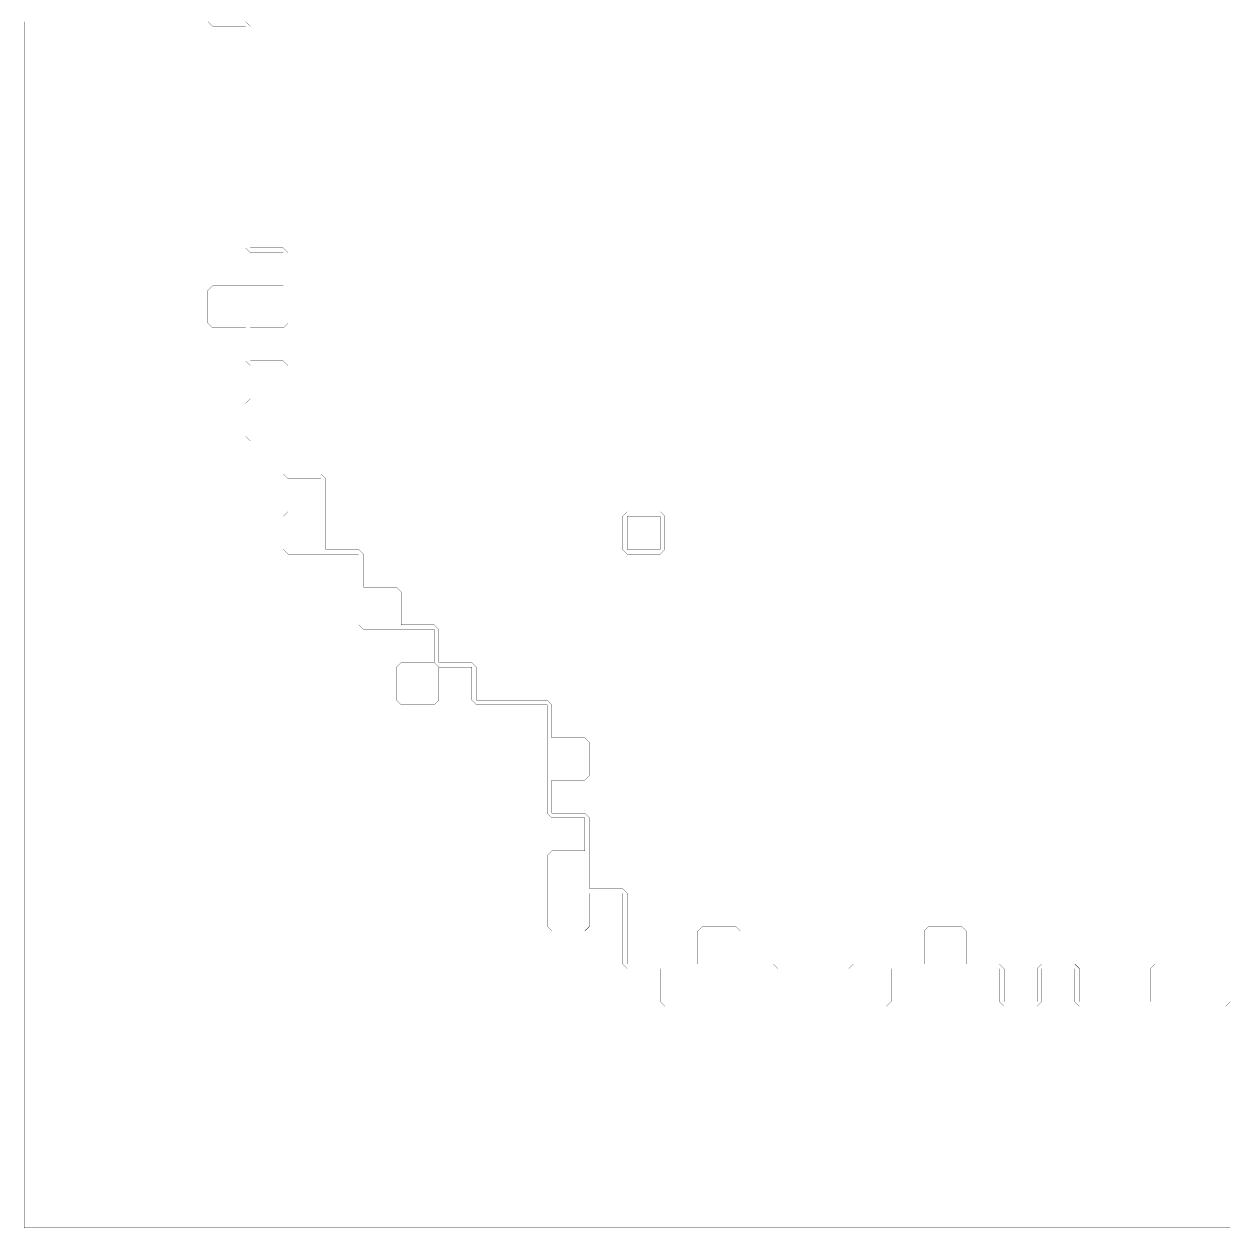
# Model space of a CAD drawing. Header units: metres. Extents: x 0 to 4990, y -4990 to 0.
# Drawn here: x 0 to 2495, y -4990 to -2495 of the extents above; entities that cross this region are included whole.
import ezdxf

# ---------------------------------------------------------------- set-up
doc = ezdxf.new("R2010")
doc.units = ezdxf.units.M
doc.layers.add('conductor', color=1, linetype='Continuous')
doc.layers.add('substrate', color=5, linetype='Continuous')

msp = doc.modelspace()

# ---------------------------------------------------------------- linework, layer by layer
at = {"layer": 'conductor', "const_width": 0.5}
msp.add_lwpolyline([(458.984375, -2490.234375), (468.75, -2500), (468.75, -2509.765625), (468.75, -2519.53125), (468.75, -2529.296875), (468.75, -2539.0625), (468.75, -2548.828125), (468.75, -2558.59375), (468.75, -2568.359375), (468.75, -2578.125), (468.75, -2587.890625), (468.75, -2597.65625), (468.75, -2607.421875), (468.75, -2617.1875), (468.75, -2626.953125), (468.75, -2636.71875), (468.75, -2646.484375), (468.75, -2656.25), (468.75, -2666.015625), (468.75, -2675.78125), (468.75, -2685.546875), (468.75, -2695.3125), (468.75, -2705.078125), (468.75, -2714.84375), (468.75, -2724.609375), (468.75, -2734.375), (468.75, -2744.140625), (468.75, -2753.90625), (468.75, -2763.671875), (468.75, -2773.4375), (468.75, -2783.203125), (468.75, -2792.96875), (468.75, -2802.734375), (468.75, -2812.5), (468.75, -2822.265625), (468.75, -2832.03125), (468.75, -2841.796875), (468.75, -2851.5625), (468.75, -2861.328125), (468.75, -2871.09375), (468.75, -2880.859375), (468.75, -2890.625), (468.75, -2900.390625), (468.75, -2910.15625), (468.75, -2919.921875), (468.75, -2929.6875), (468.75, -2939.453125), (468.75, -2949.21875), (468.75, -2958.984375), (478.515625, -2958.984375), (488.28125, -2958.984375), (498.046875, -2958.984375), (507.8125, -2958.984375), (517.578125, -2958.984375), (527.34375, -2958.984375), (537.109375, -2958.984375), (546.875, -2968.75), (546.875, -2978.515625), (546.875, -2988.28125), (546.875, -2998.046875), (546.875, -3007.8125), (546.875, -3017.578125), (546.875, -3027.34375), (546.875, -3037.109375), (546.875, -3046.875), (546.875, -3056.640625), (546.875, -3066.40625), (546.875, -3076.171875), (546.875, -3085.9375), (546.875, -3095.703125), (546.875, -3105.46875), (546.875, -3115.234375), (537.109375, -3125), (527.34375, -3125), (517.578125, -3125), (507.8125, -3125), (498.046875, -3125), (488.28125, -3125), (478.515625, -3125), (468.75, -3125), (468.75, -3134.765625), (468.75, -3144.53125), (468.75, -3154.296875), (468.75, -3164.0625), (468.75, -3173.828125), (468.75, -3183.59375), (468.75, -3193.359375), (478.515625, -3193.359375), (488.28125, -3193.359375), (498.046875, -3193.359375), (507.8125, -3193.359375), (517.578125, -3193.359375), (527.34375, -3193.359375), (537.109375, -3193.359375), (546.875, -3203.125), (546.875, -3212.890625), (546.875, -3222.65625), (546.875, -3232.421875), (546.875, -3242.1875), (546.875, -3251.953125), (546.875, -3261.71875), (546.875, -3271.484375), (546.875, -3281.25), (546.875, -3291.015625), (546.875, -3300.78125), (546.875, -3310.546875), (546.875, -3320.3125), (546.875, -3330.078125), (546.875, -3339.84375), (546.875, -3349.609375), (546.875, -3359.375), (546.875, -3369.140625), (546.875, -3378.90625), (546.875, -3388.671875), (546.875, -3398.4375), (546.875, -3408.203125), (546.875, -3417.96875), (546.875, -3427.734375), (556.640625, -3427.734375), (566.40625, -3427.734375), (576.171875, -3427.734375), (585.9375, -3427.734375), (595.703125, -3427.734375), (605.46875, -3427.734375), (615.234375, -3427.734375), (625, -3437.5), (625, -3447.265625), (625, -3457.03125), (625, -3466.796875), (625, -3476.5625), (625, -3486.328125), (625, -3496.09375), (625, -3505.859375), (625, -3515.625), (625, -3525.390625), (625, -3535.15625), (625, -3544.921875), (625, -3554.6875), (625, -3564.453125), (625, -3574.21875), (625, -3583.984375), (634.765625, -3583.984375), (644.53125, -3583.984375), (654.296875, -3583.984375), (664.0625, -3583.984375), (673.828125, -3583.984375), (683.59375, -3583.984375), (693.359375, -3583.984375), (703.125, -3593.75), (703.125, -3603.515625), (703.125, -3613.28125), (703.125, -3623.046875), (703.125, -3632.8125), (703.125, -3642.578125), (703.125, -3652.34375), (703.125, -3662.109375), (712.890625, -3662.109375), (722.65625, -3662.109375), (732.421875, -3662.109375), (742.1875, -3662.109375), (751.953125, -3662.109375), (761.71875, -3662.109375), (771.484375, -3662.109375), (781.25, -3671.875), (781.25, -3681.640625), (781.25, -3691.40625), (781.25, -3701.171875), (781.25, -3710.9375), (781.25, -3720.703125), (781.25, -3730.46875), (781.25, -3740.234375), (791.015625, -3740.234375), (800.78125, -3740.234375), (810.546875, -3740.234375), (820.3125, -3740.234375), (830.078125, -3740.234375), (839.84375, -3740.234375), (849.609375, -3740.234375), (859.375, -3750), (859.375, -3759.765625), (859.375, -3769.53125), (859.375, -3779.296875), (859.375, -3789.0625), (859.375, -3798.828125), (859.375, -3808.59375), (859.375, -3818.359375), (869.140625, -3818.359375), (878.90625, -3818.359375), (888.671875, -3818.359375), (898.4375, -3818.359375), (908.203125, -3818.359375), (917.96875, -3818.359375), (927.734375, -3818.359375), (937.5, -3828.125), (937.5, -3837.890625), (937.5, -3847.65625), (937.5, -3857.421875), (937.5, -3867.1875), (937.5, -3876.953125), (937.5, -3886.71875), (937.5, -3896.484375), (947.265625, -3896.484375), (957.03125, -3896.484375), (966.796875, -3896.484375), (976.5625, -3896.484375), (986.328125, -3896.484375), (996.09375, -3896.484375), (1005.859375, -3896.484375), (1015.625, -3896.484375), (1025.390625, -3896.484375), (1035.15625, -3896.484375), (1044.921875, -3896.484375), (1054.6875, -3896.484375), (1064.453125, -3896.484375), (1074.21875, -3896.484375), (1083.984375, -3896.484375), (1093.75, -3906.25), (1093.75, -3916.015625), (1093.75, -3925.78125), (1093.75, -3935.546875), (1093.75, -3945.3125), (1093.75, -3955.078125), (1093.75, -3964.84375), (1093.75, -3974.609375), (1103.515625, -3974.609375), (1113.28125, -3974.609375), (1123.046875, -3974.609375), (1132.8125, -3974.609375), (1142.578125, -3974.609375), (1152.34375, -3974.609375), (1162.109375, -3974.609375), (1171.875, -3984.375), (1171.875, -3994.140625), (1171.875, -4003.90625), (1171.875, -4013.671875), (1171.875, -4023.4375), (1171.875, -4033.203125), (1171.875, -4042.96875), (1171.875, -4052.734375), (1162.109375, -4062.5), (1152.34375, -4062.5), (1142.578125, -4062.5), (1132.8125, -4062.5), (1123.046875, -4062.5), (1113.28125, -4062.5), (1103.515625, -4062.5), (1093.75, -4062.5), (1093.75, -4072.265625), (1093.75, -4082.03125), (1093.75, -4091.796875), (1093.75, -4101.5625), (1093.75, -4111.328125), (1093.75, -4121.09375), (1093.75, -4130.859375), (1103.515625, -4130.859375), (1113.28125, -4130.859375), (1123.046875, -4130.859375), (1132.8125, -4130.859375), (1142.578125, -4130.859375), (1152.34375, -4130.859375), (1162.109375, -4130.859375), (1171.875, -4140.625), (1171.875, -4150.390625), (1171.875, -4160.15625), (1171.875, -4169.921875), (1171.875, -4179.6875), (1171.875, -4189.453125), (1171.875, -4199.21875), (1171.875, -4208.984375), (1171.875, -4218.75), (1171.875, -4228.515625), (1171.875, -4238.28125), (1171.875, -4248.046875), (1171.875, -4257.8125), (1171.875, -4267.578125), (1171.875, -4277.34375), (1171.875, -4287.109375), (1181.640625, -4287.109375), (1191.40625, -4287.109375), (1201.171875, -4287.109375), (1210.9375, -4287.109375), (1220.703125, -4287.109375), (1230.46875, -4287.109375), (1240.234375, -4287.109375), (1250, -4296.875), (1250, -4306.640625), (1250, -4316.40625), (1250, -4326.171875), (1250, -4335.9375), (1250, -4345.703125), (1250, -4355.46875), (1250, -4365.234375), (1250, -4375), (1250, -4384.765625), (1250, -4394.53125), (1250, -4404.296875), (1250, -4414.0625), (1250, -4423.828125), (1250, -4433.59375), (1250, -4443.359375), (1259.765625, -4443.359375), (1269.53125, -4443.359375), (1279.296875, -4443.359375), (1289.0625, -4443.359375), (1298.828125, -4443.359375), (1308.59375, -4443.359375), (1318.359375, -4443.359375), (1328.125, -4443.359375), (1337.890625, -4443.359375), (1347.65625, -4443.359375), (1357.421875, -4443.359375), (1367.1875, -4443.359375), (1376.953125, -4443.359375), (1386.71875, -4443.359375), (1396.484375, -4443.359375), (1396.484375, -4433.59375), (1396.484375, -4423.828125), (1396.484375, -4414.0625), (1396.484375, -4404.296875), (1396.484375, -4394.53125), (1396.484375, -4384.765625), (1396.484375, -4375), (1406.25, -4365.234375), (1416.015625, -4365.234375), (1425.78125, -4365.234375), (1435.546875, -4365.234375), (1445.3125, -4365.234375), (1455.078125, -4365.234375), (1464.84375, -4365.234375), (1474.609375, -4365.234375), (1484.375, -4375), (1484.375, -4384.765625), (1484.375, -4394.53125), (1484.375, -4404.296875), (1484.375, -4414.0625), (1484.375, -4423.828125), (1484.375, -4433.59375), (1484.375, -4443.359375), (1494.140625, -4443.359375), (1503.90625, -4443.359375), (1513.671875, -4443.359375), (1523.4375, -4443.359375), (1533.203125, -4443.359375), (1542.96875, -4443.359375), (1552.734375, -4443.359375), (1562.5, -4453.125), (1562.5, -4462.890625), (1562.5, -4472.65625), (1562.5, -4482.421875), (1562.5, -4492.1875), (1562.5, -4501.953125), (1562.5, -4511.71875), (1562.5, -4521.484375), (1572.265625, -4521.484375), (1582.03125, -4521.484375), (1591.796875, -4521.484375), (1601.5625, -4521.484375), (1611.328125, -4521.484375), (1621.09375, -4521.484375), (1630.859375, -4521.484375), (1640.625, -4521.484375), (1650.390625, -4521.484375), (1660.15625, -4521.484375), (1669.921875, -4521.484375), (1679.6875, -4521.484375), (1689.453125, -4521.484375), (1699.21875, -4521.484375), (1708.984375, -4521.484375), (1708.984375, -4511.71875), (1708.984375, -4501.953125), (1708.984375, -4492.1875), (1708.984375, -4482.421875), (1708.984375, -4472.65625), (1708.984375, -4462.890625), (1708.984375, -4453.125), (1718.75, -4443.359375), (1728.515625, -4443.359375), (1738.28125, -4443.359375), (1748.046875, -4443.359375), (1757.8125, -4443.359375), (1767.578125, -4443.359375), (1777.34375, -4443.359375), (1787.109375, -4443.359375), (1796.875, -4443.359375), (1806.640625, -4443.359375), (1816.40625, -4443.359375), (1826.171875, -4443.359375), (1835.9375, -4443.359375), (1845.703125, -4443.359375), (1855.46875, -4443.359375), (1865.234375, -4443.359375), (1865.234375, -4433.59375), (1865.234375, -4423.828125), (1865.234375, -4414.0625), (1865.234375, -4404.296875), (1865.234375, -4394.53125), (1865.234375, -4384.765625), (1865.234375, -4375), (1875, -4365.234375), (1884.765625, -4365.234375), (1894.53125, -4365.234375), (1904.296875, -4365.234375), (1914.0625, -4365.234375), (1923.828125, -4365.234375), (1933.59375, -4365.234375), (1943.359375, -4365.234375), (1953.125, -4375), (1953.125, -4384.765625), (1953.125, -4394.53125), (1953.125, -4404.296875), (1953.125, -4414.0625), (1953.125, -4423.828125), (1953.125, -4433.59375), (1953.125, -4443.359375), (1962.890625, -4443.359375), (1972.65625, -4443.359375), (1982.421875, -4443.359375), (1992.1875, -4443.359375), (2001.953125, -4443.359375), (2011.71875, -4443.359375), (2021.484375, -4443.359375), (2031.25, -4453.125), (2031.25, -4462.890625), (2031.25, -4472.65625), (2031.25, -4482.421875), (2031.25, -4492.1875), (2031.25, -4501.953125), (2031.25, -4511.71875), (2031.25, -4521.484375), (2041.015625, -4521.484375), (2050.78125, -4521.484375), (2060.546875, -4521.484375), (2070.3125, -4521.484375), (2080.078125, -4521.484375), (2089.84375, -4521.484375), (2099.609375, -4521.484375), (2099.609375, -4511.71875), (2099.609375, -4501.953125), (2099.609375, -4492.1875), (2099.609375, -4482.421875), (2099.609375, -4472.65625), (2099.609375, -4462.890625), (2099.609375, -4453.125), (2109.375, -4443.359375), (2119.140625, -4443.359375), (2128.90625, -4443.359375), (2138.671875, -4443.359375), (2148.4375, -4443.359375), (2158.203125, -4443.359375), (2167.96875, -4443.359375), (2177.734375, -4443.359375), (2187.5, -4453.125), (2187.5, -4462.890625), (2187.5, -4472.65625), (2187.5, -4482.421875), (2187.5, -4492.1875), (2187.5, -4501.953125), (2187.5, -4511.71875), (2187.5, -4521.484375), (2197.265625, -4521.484375), (2207.03125, -4521.484375), (2216.796875, -4521.484375), (2226.5625, -4521.484375), (2236.328125, -4521.484375), (2246.09375, -4521.484375), (2255.859375, -4521.484375), (2265.625, -4521.484375), (2275.390625, -4521.484375), (2285.15625, -4521.484375), (2294.921875, -4521.484375), (2304.6875, -4521.484375), (2314.453125, -4521.484375), (2324.21875, -4521.484375), (2333.984375, -4521.484375), (2333.984375, -4511.71875), (2333.984375, -4501.953125), (2333.984375, -4492.1875), (2333.984375, -4482.421875), (2333.984375, -4472.65625), (2333.984375, -4462.890625), (2333.984375, -4453.125), (2343.75, -4443.359375), (2353.515625, -4443.359375), (2363.28125, -4443.359375), (2373.046875, -4443.359375), (2382.8125, -4443.359375), (2392.578125, -4443.359375), (2402.34375, -4443.359375), (2412.109375, -4443.359375), (2421.875, -4443.359375), (2431.640625, -4443.359375), (2441.40625, -4443.359375), (2451.171875, -4443.359375), (2460.9375, -4443.359375), (2470.703125, -4443.359375), (2480.46875, -4443.359375), (2490.234375, -4443.359375), (2500, -4443.359375)], dxfattribs=at)
msp.add_lwpolyline([(1240.234375, -3515.625), (1250, -3505.859375), (1259.765625, -3505.859375), (1269.53125, -3505.859375), (1279.296875, -3505.859375), (1289.0625, -3505.859375), (1298.828125, -3505.859375), (1308.59375, -3505.859375), (1318.359375, -3505.859375), (1328.125, -3515.625), (1328.125, -3525.390625), (1328.125, -3535.15625), (1328.125, -3544.921875), (1328.125, -3554.6875), (1328.125, -3564.453125), (1328.125, -3574.21875), (1328.125, -3583.984375), (1318.359375, -3593.75), (1308.59375, -3593.75), (1298.828125, -3593.75), (1289.0625, -3593.75), (1279.296875, -3593.75), (1269.53125, -3593.75), (1259.765625, -3593.75), (1250, -3593.75), (1240.234375, -3583.984375), (1240.234375, -3574.21875), (1240.234375, -3564.453125), (1240.234375, -3554.6875), (1240.234375, -3544.921875), (1240.234375, -3535.15625), (1240.234375, -3525.390625)], close=True, dxfattribs=at)
at = {"layer": 'substrate', "const_width": 0.5}
for points in [[(0, -2490.234375), (0, -2500), (0, -2509.765625), (0, -2519.53125), (0, -2529.296875), (0, -2539.0625), (0, -2548.828125), (0, -2558.59375), (0, -2568.359375), (0, -2578.125), (0, -2587.890625), (0, -2597.65625), (0, -2607.421875), (0, -2617.1875), (0, -2626.953125), (0, -2636.71875), (0, -2646.484375), (0, -2656.25), (0, -2666.015625), (0, -2675.78125), (0, -2685.546875), (0, -2695.3125), (0, -2705.078125), (0, -2714.84375), (0, -2724.609375), (0, -2734.375), (0, -2744.140625), (0, -2753.90625), (0, -2763.671875), (0, -2773.4375), (0, -2783.203125), (0, -2792.96875), (0, -2802.734375), (0, -2812.5), (0, -2822.265625), (0, -2832.03125), (0, -2841.796875), (0, -2851.5625), (0, -2861.328125), (0, -2871.09375), (0, -2880.859375), (0, -2890.625), (0, -2900.390625), (0, -2910.15625), (0, -2919.921875), (0, -2929.6875), (0, -2939.453125), (0, -2949.21875), (0, -2958.984375), (0, -2968.75), (0, -2978.515625), (0, -2988.28125), (0, -2998.046875), (0, -3007.8125), (0, -3017.578125), (0, -3027.34375), (0, -3037.109375), (0, -3046.875), (0, -3056.640625), (0, -3066.40625), (0, -3076.171875), (0, -3085.9375), (0, -3095.703125), (0, -3105.46875), (0, -3115.234375), (0, -3125), (0, -3134.765625), (0, -3144.53125), (0, -3154.296875), (0, -3164.0625), (0, -3173.828125), (0, -3183.59375), (0, -3193.359375), (0, -3203.125), (0, -3212.890625), (0, -3222.65625), (0, -3232.421875), (0, -3242.1875), (0, -3251.953125), (0, -3261.71875), (0, -3271.484375), (0, -3281.25), (0, -3291.015625), (0, -3300.78125), (0, -3310.546875), (0, -3320.3125), (0, -3330.078125), (0, -3339.84375), (0, -3349.609375), (0, -3359.375), (0, -3369.140625), (0, -3378.90625), (0, -3388.671875), (0, -3398.4375), (0, -3408.203125), (0, -3417.96875), (0, -3427.734375), (0, -3437.5), (0, -3447.265625), (0, -3457.03125), (0, -3466.796875), (0, -3476.5625), (0, -3486.328125), (0, -3496.09375), (0, -3505.859375), (0, -3515.625), (0, -3525.390625), (0, -3535.15625), (0, -3544.921875), (0, -3554.6875), (0, -3564.453125), (0, -3574.21875), (0, -3583.984375), (0, -3593.75), (0, -3603.515625), (0, -3613.28125), (0, -3623.046875), (0, -3632.8125), (0, -3642.578125), (0, -3652.34375), (0, -3662.109375), (0, -3671.875), (0, -3681.640625), (0, -3691.40625), (0, -3701.171875), (0, -3710.9375), (0, -3720.703125), (0, -3730.46875), (0, -3740.234375), (0, -3750), (0, -3759.765625), (0, -3769.53125), (0, -3779.296875), (0, -3789.0625), (0, -3798.828125), (0, -3808.59375), (0, -3818.359375), (0, -3828.125), (0, -3837.890625), (0, -3847.65625), (0, -3857.421875), (0, -3867.1875), (0, -3876.953125), (0, -3886.71875), (0, -3896.484375), (0, -3906.25), (0, -3916.015625), (0, -3925.78125), (0, -3935.546875), (0, -3945.3125), (0, -3955.078125), (0, -3964.84375), (0, -3974.609375), (0, -3984.375), (0, -3994.140625), (0, -4003.90625), (0, -4013.671875), (0, -4023.4375), (0, -4033.203125), (0, -4042.96875), (0, -4052.734375), (0, -4062.5), (0, -4072.265625), (0, -4082.03125), (0, -4091.796875), (0, -4101.5625), (0, -4111.328125), (0, -4121.09375), (0, -4130.859375), (0, -4140.625), (0, -4150.390625), (0, -4160.15625), (0, -4169.921875), (0, -4179.6875), (0, -4189.453125), (0, -4199.21875), (0, -4208.984375), (0, -4218.75), (0, -4228.515625), (0, -4238.28125), (0, -4248.046875), (0, -4257.8125), (0, -4267.578125), (0, -4277.34375), (0, -4287.109375), (0, -4296.875), (0, -4306.640625), (0, -4316.40625), (0, -4326.171875), (0, -4335.9375), (0, -4345.703125), (0, -4355.46875), (0, -4365.234375), (0, -4375), (0, -4384.765625), (0, -4394.53125), (0, -4404.296875), (0, -4414.0625), (0, -4423.828125), (0, -4433.59375), (0, -4443.359375), (0, -4453.125), (0, -4462.890625), (0, -4472.65625), (0, -4482.421875), (0, -4492.1875), (0, -4501.953125), (0, -4511.71875), (0, -4521.484375), (0, -4531.25), (0, -4541.015625), (0, -4550.78125), (0, -4560.546875), (0, -4570.3125), (0, -4580.078125), (0, -4589.84375), (0, -4599.609375), (0, -4609.375), (0, -4619.140625), (0, -4628.90625), (0, -4638.671875), (0, -4648.4375), (0, -4658.203125), (0, -4667.96875), (0, -4677.734375), (0, -4687.5), (0, -4697.265625), (0, -4707.03125), (0, -4716.796875), (0, -4726.5625), (0, -4736.328125), (0, -4746.09375), (0, -4755.859375), (0, -4765.625), (0, -4775.390625), (0, -4785.15625), (0, -4794.921875), (0, -4804.6875), (0, -4814.453125), (0, -4824.21875), (0, -4833.984375), (0, -4843.75), (0, -4853.515625), (0, -4863.28125), (0, -4873.046875), (0, -4882.8125), (0, -4892.578125), (0, -4902.34375), (0, -4912.109375), (0, -4921.875), (0, -4931.640625), (0, -4941.40625), (0, -4951.171875), (0, -4960.9375), (0, -4970.703125), (0, -4980.46875), (0, -4990.234375), (9.765625, -4990.234375), (19.53125, -4990.234375), (29.296875, -4990.234375), (39.0625, -4990.234375), (48.828125, -4990.234375), (58.59375, -4990.234375), (68.359375, -4990.234375), (78.125, -4990.234375), (87.890625, -4990.234375), (97.65625, -4990.234375), (107.421875, -4990.234375), (117.1875, -4990.234375), (126.953125, -4990.234375), (136.71875, -4990.234375), (146.484375, -4990.234375), (156.25, -4990.234375), (166.015625, -4990.234375), (175.78125, -4990.234375), (185.546875, -4990.234375), (195.3125, -4990.234375), (205.078125, -4990.234375), (214.84375, -4990.234375), (224.609375, -4990.234375), (234.375, -4990.234375), (244.140625, -4990.234375), (253.90625, -4990.234375), (263.671875, -4990.234375), (273.4375, -4990.234375), (283.203125, -4990.234375), (292.96875, -4990.234375), (302.734375, -4990.234375), (312.5, -4990.234375), (322.265625, -4990.234375), (332.03125, -4990.234375), (341.796875, -4990.234375), (351.5625, -4990.234375), (361.328125, -4990.234375), (371.09375, -4990.234375), (380.859375, -4990.234375), (390.625, -4990.234375), (400.390625, -4990.234375), (410.15625, -4990.234375), (419.921875, -4990.234375), (429.6875, -4990.234375), (439.453125, -4990.234375), (449.21875, -4990.234375), (458.984375, -4990.234375), (468.75, -4990.234375), (478.515625, -4990.234375), (488.28125, -4990.234375), (498.046875, -4990.234375), (507.8125, -4990.234375), (517.578125, -4990.234375), (527.34375, -4990.234375), (537.109375, -4990.234375), (546.875, -4990.234375), (556.640625, -4990.234375), (566.40625, -4990.234375), (576.171875, -4990.234375), (585.9375, -4990.234375), (595.703125, -4990.234375), (605.46875, -4990.234375), (615.234375, -4990.234375), (625, -4990.234375), (634.765625, -4990.234375), (644.53125, -4990.234375), (654.296875, -4990.234375), (664.0625, -4990.234375), (673.828125, -4990.234375), (683.59375, -4990.234375), (693.359375, -4990.234375), (703.125, -4990.234375), (712.890625, -4990.234375), (722.65625, -4990.234375), (732.421875, -4990.234375), (742.1875, -4990.234375), (751.953125, -4990.234375), (761.71875, -4990.234375), (771.484375, -4990.234375), (781.25, -4990.234375), (791.015625, -4990.234375), (800.78125, -4990.234375), (810.546875, -4990.234375), (820.3125, -4990.234375), (830.078125, -4990.234375), (839.84375, -4990.234375), (849.609375, -4990.234375), (859.375, -4990.234375), (869.140625, -4990.234375), (878.90625, -4990.234375), (888.671875, -4990.234375), (898.4375, -4990.234375), (908.203125, -4990.234375), (917.96875, -4990.234375), (927.734375, -4990.234375), (937.5, -4990.234375), (947.265625, -4990.234375), (957.03125, -4990.234375), (966.796875, -4990.234375), (976.5625, -4990.234375), (986.328125, -4990.234375), (996.09375, -4990.234375), (1005.859375, -4990.234375), (1015.625, -4990.234375), (1025.390625, -4990.234375), (1035.15625, -4990.234375), (1044.921875, -4990.234375), (1054.6875, -4990.234375), (1064.453125, -4990.234375), (1074.21875, -4990.234375), (1083.984375, -4990.234375), (1093.75, -4990.234375), (1103.515625, -4990.234375), (1113.28125, -4990.234375), (1123.046875, -4990.234375), (1132.8125, -4990.234375), (1142.578125, -4990.234375), (1152.34375, -4990.234375), (1162.109375, -4990.234375), (1171.875, -4990.234375), (1181.640625, -4990.234375), (1191.40625, -4990.234375), (1201.171875, -4990.234375), (1210.9375, -4990.234375), (1220.703125, -4990.234375), (1230.46875, -4990.234375), (1240.234375, -4990.234375), (1250, -4990.234375), (1259.765625, -4990.234375), (1269.53125, -4990.234375), (1279.296875, -4990.234375), (1289.0625, -4990.234375), (1298.828125, -4990.234375), (1308.59375, -4990.234375), (1318.359375, -4990.234375), (1328.125, -4990.234375), (1337.890625, -4990.234375), (1347.65625, -4990.234375), (1357.421875, -4990.234375), (1367.1875, -4990.234375), (1376.953125, -4990.234375), (1386.71875, -4990.234375), (1396.484375, -4990.234375), (1406.25, -4990.234375), (1416.015625, -4990.234375), (1425.78125, -4990.234375), (1435.546875, -4990.234375), (1445.3125, -4990.234375), (1455.078125, -4990.234375), (1464.84375, -4990.234375), (1474.609375, -4990.234375), (1484.375, -4990.234375), (1494.140625, -4990.234375), (1503.90625, -4990.234375), (1513.671875, -4990.234375), (1523.4375, -4990.234375), (1533.203125, -4990.234375), (1542.96875, -4990.234375), (1552.734375, -4990.234375), (1562.5, -4990.234375), (1572.265625, -4990.234375), (1582.03125, -4990.234375), (1591.796875, -4990.234375), (1601.5625, -4990.234375), (1611.328125, -4990.234375), (1621.09375, -4990.234375), (1630.859375, -4990.234375), (1640.625, -4990.234375), (1650.390625, -4990.234375), (1660.15625, -4990.234375), (1669.921875, -4990.234375), (1679.6875, -4990.234375), (1689.453125, -4990.234375), (1699.21875, -4990.234375), (1708.984375, -4990.234375), (1718.75, -4990.234375), (1728.515625, -4990.234375), (1738.28125, -4990.234375), (1748.046875, -4990.234375), (1757.8125, -4990.234375), (1767.578125, -4990.234375), (1777.34375, -4990.234375), (1787.109375, -4990.234375), (1796.875, -4990.234375), (1806.640625, -4990.234375), (1816.40625, -4990.234375), (1826.171875, -4990.234375), (1835.9375, -4990.234375), (1845.703125, -4990.234375), (1855.46875, -4990.234375), (1865.234375, -4990.234375), (1875, -4990.234375), (1884.765625, -4990.234375), (1894.53125, -4990.234375), (1904.296875, -4990.234375), (1914.0625, -4990.234375), (1923.828125, -4990.234375), (1933.59375, -4990.234375), (1943.359375, -4990.234375), (1953.125, -4990.234375), (1962.890625, -4990.234375), (1972.65625, -4990.234375), (1982.421875, -4990.234375), (1992.1875, -4990.234375), (2001.953125, -4990.234375), (2011.71875, -4990.234375), (2021.484375, -4990.234375), (2031.25, -4990.234375), (2041.015625, -4990.234375), (2050.78125, -4990.234375), (2060.546875, -4990.234375), (2070.3125, -4990.234375), (2080.078125, -4990.234375), (2089.84375, -4990.234375), (2099.609375, -4990.234375), (2109.375, -4990.234375), (2119.140625, -4990.234375), (2128.90625, -4990.234375), (2138.671875, -4990.234375), (2148.4375, -4990.234375), (2158.203125, -4990.234375), (2167.96875, -4990.234375), (2177.734375, -4990.234375), (2187.5, -4990.234375), (2197.265625, -4990.234375), (2207.03125, -4990.234375), (2216.796875, -4990.234375), (2226.5625, -4990.234375), (2236.328125, -4990.234375), (2246.09375, -4990.234375), (2255.859375, -4990.234375), (2265.625, -4990.234375), (2275.390625, -4990.234375), (2285.15625, -4990.234375), (2294.921875, -4990.234375), (2304.6875, -4990.234375), (2314.453125, -4990.234375), (2324.21875, -4990.234375), (2333.984375, -4990.234375), (2343.75, -4990.234375), (2353.515625, -4990.234375), (2363.28125, -4990.234375), (2373.046875, -4990.234375), (2382.8125, -4990.234375), (2392.578125, -4990.234375), (2402.34375, -4990.234375), (2412.109375, -4990.234375), (2421.875, -4990.234375), (2431.640625, -4990.234375), (2441.40625, -4990.234375), (2451.171875, -4990.234375), (2460.9375, -4990.234375), (2470.703125, -4990.234375), (2480.46875, -4990.234375), (2490.234375, -4990.234375), (2500, -4990.234375)], [(2500, -4521.484375), (2490.234375, -4531.25), (2480.46875, -4531.25), (2470.703125, -4531.25), (2460.9375, -4531.25), (2451.171875, -4531.25), (2441.40625, -4531.25), (2431.640625, -4531.25), (2421.875, -4531.25), (2412.109375, -4531.25), (2402.34375, -4531.25), (2392.578125, -4531.25), (2382.8125, -4531.25), (2373.046875, -4531.25), (2363.28125, -4531.25), (2353.515625, -4531.25), (2343.75, -4531.25), (2333.984375, -4531.25), (2324.21875, -4531.25), (2314.453125, -4531.25), (2304.6875, -4531.25), (2294.921875, -4531.25), (2285.15625, -4531.25), (2275.390625, -4531.25), (2265.625, -4531.25), (2255.859375, -4531.25), (2246.09375, -4531.25), (2236.328125, -4531.25), (2226.5625, -4531.25), (2216.796875, -4531.25), (2207.03125, -4531.25), (2197.265625, -4531.25), (2187.5, -4531.25), (2177.734375, -4521.484375), (2177.734375, -4511.71875), (2177.734375, -4501.953125), (2177.734375, -4492.1875), (2177.734375, -4482.421875), (2177.734375, -4472.65625), (2177.734375, -4462.890625), (2177.734375, -4453.125), (2167.96875, -4453.125), (2158.203125, -4453.125), (2148.4375, -4453.125), (2138.671875, -4453.125), (2128.90625, -4453.125), (2119.140625, -4453.125), (2109.375, -4453.125), (2109.375, -4462.890625), (2109.375, -4472.65625), (2109.375, -4482.421875), (2109.375, -4492.1875), (2109.375, -4501.953125), (2109.375, -4511.71875), (2109.375, -4521.484375), (2099.609375, -4531.25), (2089.84375, -4531.25), (2080.078125, -4531.25), (2070.3125, -4531.25), (2060.546875, -4531.25), (2050.78125, -4531.25), (2041.015625, -4531.25), (2031.25, -4531.25), (2021.484375, -4521.484375), (2021.484375, -4511.71875), (2021.484375, -4501.953125), (2021.484375, -4492.1875), (2021.484375, -4482.421875), (2021.484375, -4472.65625), (2021.484375, -4462.890625), (2021.484375, -4453.125), (2011.71875, -4453.125), (2001.953125, -4453.125), (1992.1875, -4453.125), (1982.421875, -4453.125), (1972.65625, -4453.125), (1962.890625, -4453.125), (1953.125, -4453.125), (1943.359375, -4453.125), (1933.59375, -4453.125), (1923.828125, -4453.125), (1914.0625, -4453.125), (1904.296875, -4453.125), (1894.53125, -4453.125), (1884.765625, -4453.125), (1875, -4453.125), (1865.234375, -4453.125), (1855.46875, -4453.125), (1845.703125, -4453.125), (1835.9375, -4453.125), (1826.171875, -4453.125), (1816.40625, -4453.125), (1806.640625, -4453.125), (1796.875, -4453.125), (1796.875, -4462.890625), (1796.875, -4472.65625), (1796.875, -4482.421875), (1796.875, -4492.1875), (1796.875, -4501.953125), (1796.875, -4511.71875), (1796.875, -4521.484375), (1787.109375, -4531.25), (1777.34375, -4531.25), (1767.578125, -4531.25), (1757.8125, -4531.25), (1748.046875, -4531.25), (1738.28125, -4531.25), (1728.515625, -4531.25), (1718.75, -4531.25), (1708.984375, -4531.25), (1699.21875, -4531.25), (1689.453125, -4531.25), (1679.6875, -4531.25), (1669.921875, -4531.25), (1660.15625, -4531.25), (1650.390625, -4531.25), (1640.625, -4531.25), (1630.859375, -4531.25), (1621.09375, -4531.25), (1611.328125, -4531.25), (1601.5625, -4531.25), (1591.796875, -4531.25), (1582.03125, -4531.25), (1572.265625, -4531.25), (1562.5, -4531.25), (1552.734375, -4531.25), (1542.96875, -4531.25), (1533.203125, -4531.25), (1523.4375, -4531.25), (1513.671875, -4531.25), (1503.90625, -4531.25), (1494.140625, -4531.25), (1484.375, -4531.25), (1474.609375, -4531.25), (1464.84375, -4531.25), (1455.078125, -4531.25), (1445.3125, -4531.25), (1435.546875, -4531.25), (1425.78125, -4531.25), (1416.015625, -4531.25), (1406.25, -4531.25), (1396.484375, -4531.25), (1386.71875, -4531.25), (1376.953125, -4531.25), (1367.1875, -4531.25), (1357.421875, -4531.25), (1347.65625, -4531.25), (1337.890625, -4531.25), (1328.125, -4531.25), (1318.359375, -4521.484375), (1318.359375, -4511.71875), (1318.359375, -4501.953125), (1318.359375, -4492.1875), (1318.359375, -4482.421875), (1318.359375, -4472.65625), (1318.359375, -4462.890625), (1318.359375, -4453.125), (1308.59375, -4453.125), (1298.828125, -4453.125), (1289.0625, -4453.125), (1279.296875, -4453.125), (1269.53125, -4453.125), (1259.765625, -4453.125), (1250, -4453.125), (1240.234375, -4443.359375), (1240.234375, -4433.59375), (1240.234375, -4423.828125), (1240.234375, -4414.0625), (1240.234375, -4404.296875), (1240.234375, -4394.53125), (1240.234375, -4384.765625), (1240.234375, -4375), (1240.234375, -4365.234375), (1240.234375, -4355.46875), (1240.234375, -4345.703125), (1240.234375, -4335.9375), (1240.234375, -4326.171875), (1240.234375, -4316.40625), (1240.234375, -4306.640625), (1240.234375, -4296.875), (1230.46875, -4296.875), (1220.703125, -4296.875), (1210.9375, -4296.875), (1201.171875, -4296.875), (1191.40625, -4296.875), (1181.640625, -4296.875), (1171.875, -4296.875), (1171.875, -4306.640625), (1171.875, -4316.40625), (1171.875, -4326.171875), (1171.875, -4335.9375), (1171.875, -4345.703125), (1171.875, -4355.46875), (1171.875, -4365.234375), (1162.109375, -4375), (1152.34375, -4375), (1142.578125, -4375), (1132.8125, -4375), (1123.046875, -4375), (1113.28125, -4375), (1103.515625, -4375), (1093.75, -4375), (1083.984375, -4365.234375), (1083.984375, -4355.46875), (1083.984375, -4345.703125), (1083.984375, -4335.9375), (1083.984375, -4326.171875), (1083.984375, -4316.40625), (1083.984375, -4306.640625), (1083.984375, -4296.875), (1083.984375, -4287.109375), (1083.984375, -4277.34375), (1083.984375, -4267.578125), (1083.984375, -4257.8125), (1083.984375, -4248.046875), (1083.984375, -4238.28125), (1083.984375, -4228.515625), (1083.984375, -4218.75), (1093.75, -4208.984375), (1103.515625, -4208.984375), (1113.28125, -4208.984375), (1123.046875, -4208.984375), (1132.8125, -4208.984375), (1142.578125, -4208.984375), (1152.34375, -4208.984375), (1162.109375, -4208.984375), (1162.109375, -4199.21875), (1162.109375, -4189.453125), (1162.109375, -4179.6875), (1162.109375, -4169.921875), (1162.109375, -4160.15625), (1162.109375, -4150.390625), (1162.109375, -4140.625), (1152.34375, -4140.625), (1142.578125, -4140.625), (1132.8125, -4140.625), (1123.046875, -4140.625), (1113.28125, -4140.625), (1103.515625, -4140.625), (1093.75, -4140.625), (1083.984375, -4130.859375), (1083.984375, -4121.09375), (1083.984375, -4111.328125), (1083.984375, -4101.5625), (1083.984375, -4091.796875), (1083.984375, -4082.03125), (1083.984375, -4072.265625), (1083.984375, -4062.5), (1083.984375, -4052.734375), (1083.984375, -4042.96875), (1083.984375, -4033.203125), (1083.984375, -4023.4375), (1083.984375, -4013.671875), (1083.984375, -4003.90625), (1083.984375, -3994.140625), (1083.984375, -3984.375), (1083.984375, -3974.609375), (1083.984375, -3964.84375), (1083.984375, -3955.078125), (1083.984375, -3945.3125), (1083.984375, -3935.546875), (1083.984375, -3925.78125), (1083.984375, -3916.015625), (1083.984375, -3906.25), (1074.21875, -3906.25), (1064.453125, -3906.25), (1054.6875, -3906.25), (1044.921875, -3906.25), (1035.15625, -3906.25), (1025.390625, -3906.25), (1015.625, -3906.25), (1005.859375, -3906.25), (996.09375, -3906.25), (986.328125, -3906.25), (976.5625, -3906.25), (966.796875, -3906.25), (957.03125, -3906.25), (947.265625, -3906.25), (937.5, -3906.25), (927.734375, -3896.484375), (927.734375, -3886.71875), (927.734375, -3876.953125), (927.734375, -3867.1875), (927.734375, -3857.421875), (927.734375, -3847.65625), (927.734375, -3837.890625), (927.734375, -3828.125), (917.96875, -3828.125), (908.203125, -3828.125), (898.4375, -3828.125), (888.671875, -3828.125), (878.90625, -3828.125), (869.140625, -3828.125), (859.375, -3828.125), (849.609375, -3818.359375), (849.609375, -3808.59375), (849.609375, -3798.828125), (849.609375, -3789.0625), (849.609375, -3779.296875), (849.609375, -3769.53125), (849.609375, -3759.765625), (849.609375, -3750), (839.84375, -3750), (830.078125, -3750), (820.3125, -3750), (810.546875, -3750), (800.78125, -3750), (791.015625, -3750), (781.25, -3750), (771.484375, -3750), (761.71875, -3750), (751.953125, -3750), (742.1875, -3750), (732.421875, -3750), (722.65625, -3750), (712.890625, -3750), (703.125, -3750), (693.359375, -3740.234375), (693.359375, -3730.46875), (693.359375, -3720.703125), (693.359375, -3710.9375), (693.359375, -3701.171875), (693.359375, -3691.40625), (693.359375, -3681.640625), (693.359375, -3671.875), (693.359375, -3662.109375), (693.359375, -3652.34375), (693.359375, -3642.578125), (693.359375, -3632.8125), (693.359375, -3623.046875), (693.359375, -3613.28125), (693.359375, -3603.515625), (693.359375, -3593.75), (683.59375, -3593.75), (673.828125, -3593.75), (664.0625, -3593.75), (654.296875, -3593.75), (644.53125, -3593.75), (634.765625, -3593.75), (625, -3593.75), (615.234375, -3593.75), (605.46875, -3593.75), (595.703125, -3593.75), (585.9375, -3593.75), (576.171875, -3593.75), (566.40625, -3593.75), (556.640625, -3593.75), (546.875, -3593.75), (537.109375, -3583.984375), (537.109375, -3574.21875), (537.109375, -3564.453125), (537.109375, -3554.6875), (537.109375, -3544.921875), (537.109375, -3535.15625), (537.109375, -3525.390625), (537.109375, -3515.625), (546.875, -3505.859375), (556.640625, -3505.859375), (566.40625, -3505.859375), (576.171875, -3505.859375), (585.9375, -3505.859375), (595.703125, -3505.859375), (605.46875, -3505.859375), (615.234375, -3505.859375), (615.234375, -3496.09375), (615.234375, -3486.328125), (615.234375, -3476.5625), (615.234375, -3466.796875), (615.234375, -3457.03125), (615.234375, -3447.265625), (615.234375, -3437.5), (605.46875, -3437.5), (595.703125, -3437.5), (585.9375, -3437.5), (576.171875, -3437.5), (566.40625, -3437.5), (556.640625, -3437.5), (546.875, -3437.5), (537.109375, -3427.734375), (537.109375, -3417.96875), (537.109375, -3408.203125), (537.109375, -3398.4375), (537.109375, -3388.671875), (537.109375, -3378.90625), (537.109375, -3369.140625), (537.109375, -3359.375), (527.34375, -3359.375), (517.578125, -3359.375), (507.8125, -3359.375), (498.046875, -3359.375), (488.28125, -3359.375), (478.515625, -3359.375), (468.75, -3359.375), (458.984375, -3349.609375), (458.984375, -3339.84375), (458.984375, -3330.078125), (458.984375, -3320.3125), (458.984375, -3310.546875), (458.984375, -3300.78125), (458.984375, -3291.015625), (458.984375, -3281.25), (468.75, -3271.484375), (478.515625, -3271.484375), (488.28125, -3271.484375), (498.046875, -3271.484375), (507.8125, -3271.484375), (517.578125, -3271.484375), (527.34375, -3271.484375), (537.109375, -3271.484375), (537.109375, -3261.71875), (537.109375, -3251.953125), (537.109375, -3242.1875), (537.109375, -3232.421875), (537.109375, -3222.65625), (537.109375, -3212.890625), (537.109375, -3203.125), (527.34375, -3203.125), (517.578125, -3203.125), (507.8125, -3203.125), (498.046875, -3203.125), (488.28125, -3203.125), (478.515625, -3203.125), (468.75, -3203.125), (458.984375, -3193.359375), (458.984375, -3183.59375), (458.984375, -3173.828125), (458.984375, -3164.0625), (458.984375, -3154.296875), (458.984375, -3144.53125), (458.984375, -3134.765625), (458.984375, -3125), (449.21875, -3125), (439.453125, -3125), (429.6875, -3125), (419.921875, -3125), (410.15625, -3125), (400.390625, -3125), (390.625, -3125), (380.859375, -3115.234375), (380.859375, -3105.46875), (380.859375, -3095.703125), (380.859375, -3085.9375), (380.859375, -3076.171875), (380.859375, -3066.40625), (380.859375, -3056.640625), (380.859375, -3046.875), (390.625, -3037.109375), (400.390625, -3037.109375), (410.15625, -3037.109375), (419.921875, -3037.109375), (429.6875, -3037.109375), (439.453125, -3037.109375), (449.21875, -3037.109375), (458.984375, -3037.109375), (468.75, -3037.109375), (478.515625, -3037.109375), (488.28125, -3037.109375), (498.046875, -3037.109375), (507.8125, -3037.109375), (517.578125, -3037.109375), (527.34375, -3037.109375), (537.109375, -3037.109375), (537.109375, -3027.34375), (537.109375, -3017.578125), (537.109375, -3007.8125), (537.109375, -2998.046875), (537.109375, -2988.28125), (537.109375, -2978.515625), (537.109375, -2968.75), (527.34375, -2968.75), (517.578125, -2968.75), (507.8125, -2968.75), (498.046875, -2968.75), (488.28125, -2968.75), (478.515625, -2968.75), (468.75, -2968.75), (458.984375, -2958.984375), (458.984375, -2949.21875), (458.984375, -2939.453125), (458.984375, -2929.6875), (458.984375, -2919.921875), (458.984375, -2910.15625), (458.984375, -2900.390625), (458.984375, -2890.625), (458.984375, -2880.859375), (458.984375, -2871.09375), (458.984375, -2861.328125), (458.984375, -2851.5625), (458.984375, -2841.796875), (458.984375, -2832.03125), (458.984375, -2822.265625), (458.984375, -2812.5), (458.984375, -2802.734375), (458.984375, -2792.96875), (458.984375, -2783.203125), (458.984375, -2773.4375), (458.984375, -2763.671875), (458.984375, -2753.90625), (458.984375, -2744.140625), (458.984375, -2734.375), (458.984375, -2724.609375), (458.984375, -2714.84375), (458.984375, -2705.078125), (458.984375, -2695.3125), (458.984375, -2685.546875), (458.984375, -2675.78125), (458.984375, -2666.015625), (458.984375, -2656.25), (458.984375, -2646.484375), (458.984375, -2636.71875), (458.984375, -2626.953125), (458.984375, -2617.1875), (458.984375, -2607.421875), (458.984375, -2597.65625), (458.984375, -2587.890625), (458.984375, -2578.125), (458.984375, -2568.359375), (458.984375, -2558.59375), (458.984375, -2548.828125), (458.984375, -2539.0625), (458.984375, -2529.296875), (458.984375, -2519.53125), (458.984375, -2509.765625), (458.984375, -2500), (449.21875, -2500), (439.453125, -2500), (429.6875, -2500), (419.921875, -2500), (410.15625, -2500), (400.390625, -2500), (390.625, -2500), (380.859375, -2490.234375)]]:
    msp.add_lwpolyline(points, dxfattribs=at)
for points in [[(1250, -3515.625), (1250, -3525.390625), (1250, -3535.15625), (1250, -3544.921875), (1250, -3554.6875), (1250, -3564.453125), (1250, -3574.21875), (1250, -3583.984375), (1259.765625, -3583.984375), (1269.53125, -3583.984375), (1279.296875, -3583.984375), (1289.0625, -3583.984375), (1298.828125, -3583.984375), (1308.59375, -3583.984375), (1318.359375, -3583.984375), (1318.359375, -3574.21875), (1318.359375, -3564.453125), (1318.359375, -3554.6875), (1318.359375, -3544.921875), (1318.359375, -3535.15625), (1318.359375, -3525.390625), (1318.359375, -3515.625), (1308.59375, -3515.625), (1298.828125, -3515.625), (1289.0625, -3515.625), (1279.296875, -3515.625), (1269.53125, -3515.625), (1259.765625, -3515.625)], [(771.484375, -3828.125), (781.25, -3818.359375), (791.015625, -3818.359375), (800.78125, -3818.359375), (810.546875, -3818.359375), (820.3125, -3818.359375), (830.078125, -3818.359375), (839.84375, -3818.359375), (849.609375, -3818.359375), (859.375, -3828.125), (859.375, -3837.890625), (859.375, -3847.65625), (859.375, -3857.421875), (859.375, -3867.1875), (859.375, -3876.953125), (859.375, -3886.71875), (859.375, -3896.484375), (849.609375, -3906.25), (839.84375, -3906.25), (830.078125, -3906.25), (820.3125, -3906.25), (810.546875, -3906.25), (800.78125, -3906.25), (791.015625, -3906.25), (781.25, -3906.25), (771.484375, -3896.484375), (771.484375, -3886.71875), (771.484375, -3876.953125), (771.484375, -3867.1875), (771.484375, -3857.421875), (771.484375, -3847.65625), (771.484375, -3837.890625)]]:
    msp.add_lwpolyline(points, close=True, dxfattribs=at)

doc.saveas('drawing.dxf')
